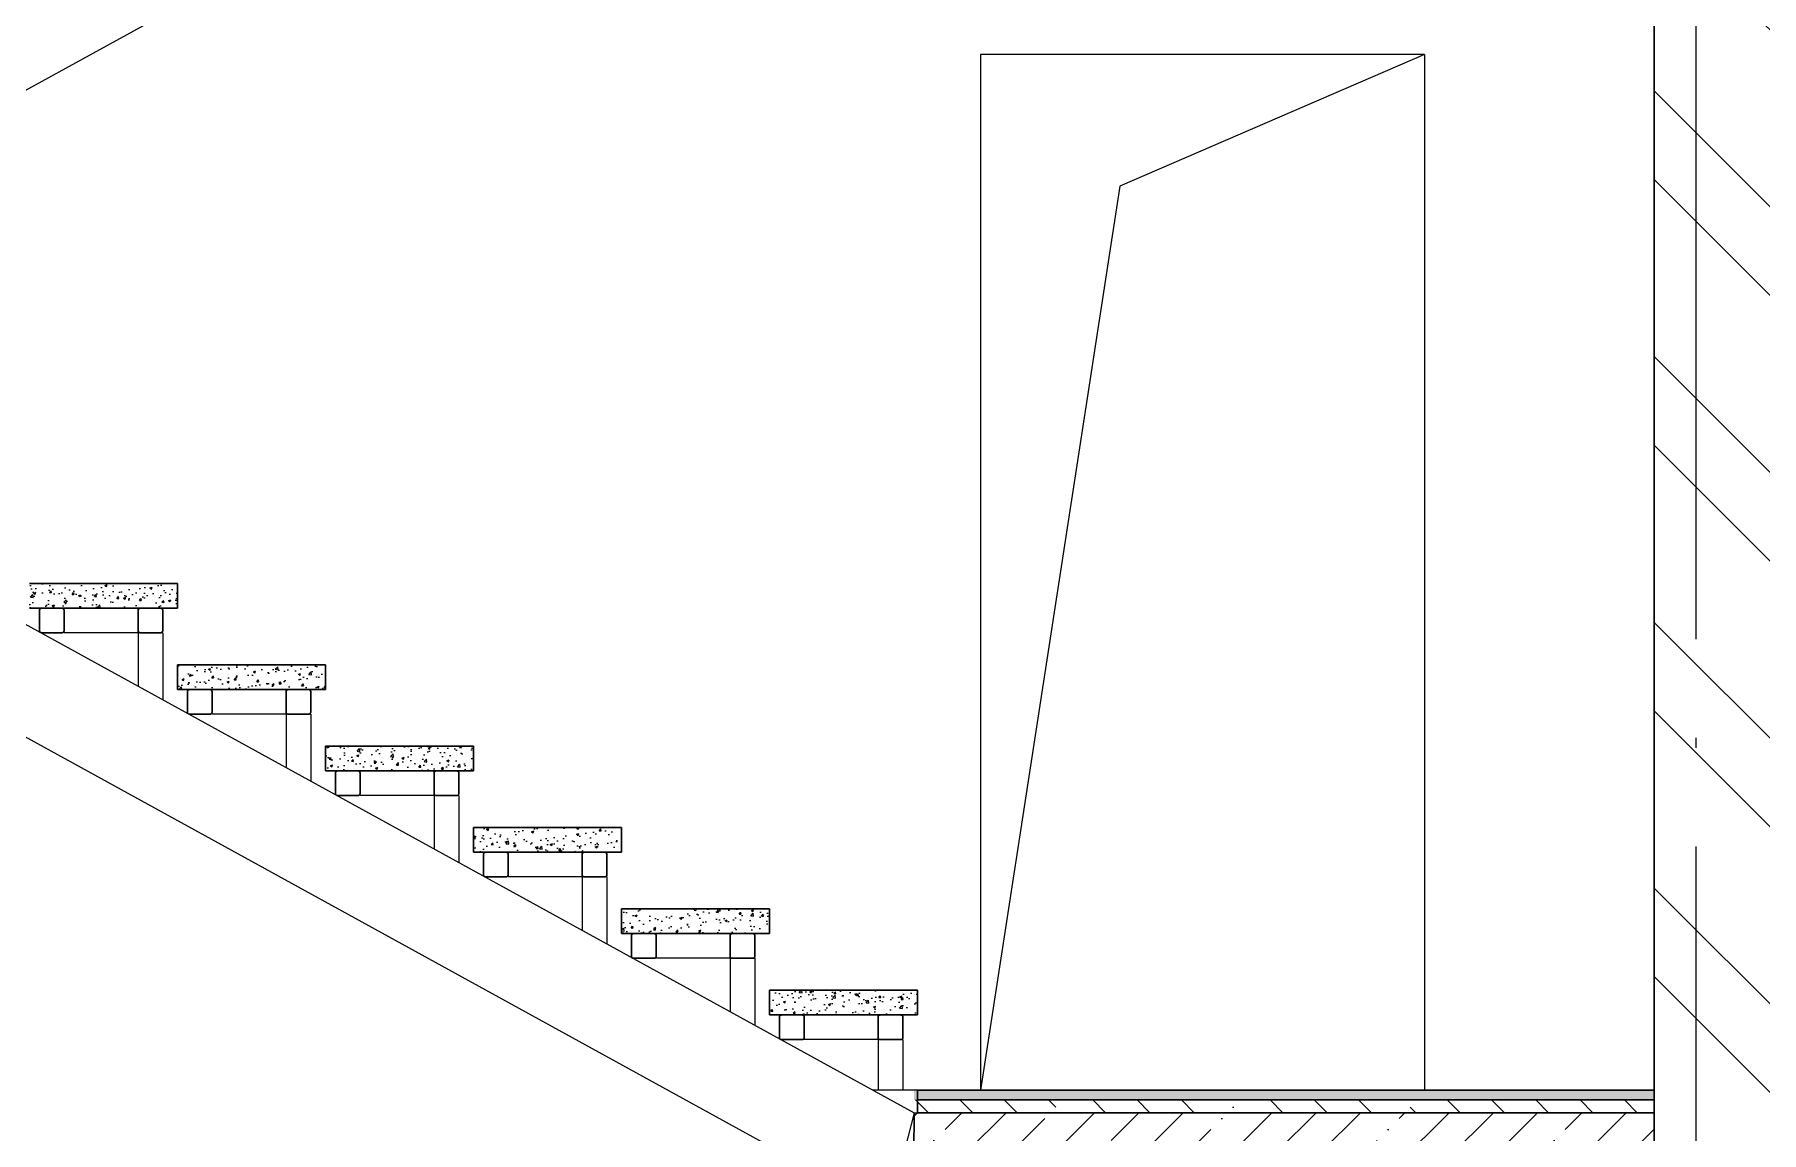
# Model space of a CAD drawing. Extents: x -965262 to 1142518, y -357520 to 71675.
# Drawn here: x -326924 to -323423, y -212957 to -210731 of the extents above; entities that cross this region are included whole.
import ezdxf

# ---------------------------------------------------------------- set-up
doc = ezdxf.new("R2010")
doc.units = 0
doc.header["$LTSCALE"] = 10
doc.linetypes.add('DOTE', pattern=[2.42, 2, -0.2, 0.02, -0.2])
doc.layers.get('0').update_dxf_attribs({"linetype": 'CONTINUOUS', "lineweight": 30})
doc.layers.add('DOTE', color=7, linetype='DOTE', lineweight=9)

msp = doc.modelspace()

# ---------------------------------------------------------------- hatches: boundary and pattern name
at = {"lineweight": 15}
h = msp.add_hatch(dxfattribs=at)
h.set_pattern_fill('ANSI32', color=4, scale=40, angle=90)
h.set_pattern_definition([(135, (-343532.66, -367864.93), (-269.4077, -269.4077), []), (135, (-343532.66, -367685.32), (-269.4077, -269.4077), [])])
h.paths.add_polyline_path([(-323241, -207471.2), (-323241, -205371.2), (-323641, -205371.2), (-323641, -206351.2), (-323491, -206351.2), (-323491, -206571.2), (-323641, -206571.2), (-323641, -207471.2)])
h.paths.add_polyline_path([(-323641, -216171.2), (-323241, -216171.2), (-323241, -209571.2), (-323641, -209571.2)])
h = msp.add_hatch(dxfattribs=at)
h.set_pattern_fill('AR-CONC', color=256, scale=0.25)
h.set_pattern_definition([(50, (-344732.66, -361479.06), (45.546167, -3.984771), [4.7625, -52.3875]), (355, (-344732.66, -361479.06), (-8.810855, 47.764211), [3.81, -41.910146]), (100.451445, (-344728.864, -361479.393), (36.735312, 43.779438), [4.047502, -44.522561]), (46.1842, (-344732.66, -361466.36), (67.76976, -10.510582), [7.14375, -78.58125]), (96.63556, (-344727.01, -361467.24), (59.351034, 61.85653), [6.071256, -66.783902]), (351.18415, (-344732.66, -361466.36), (59.351034, 61.85653), [5.714992, -62.864933]), (21, (-344726.31, -361469.536), (37.903598, -25.5663), [4.7625, -52.3875]), (326, (-344726.31, -361469.536), (15.450507, 46.046992), [3.81, -41.91]), (71.451445, (-344723.15, -361471.666), (53.354105, 20.480692), [4.047502, -44.522484]), (37.5, (-344732.66, -361479.061), (0.7721508, 21.1387597), [0, -41.402, 0, -42.545, 0, -42.06875]), (7.5, (-344732.66, -361479.06), (16.7049156, 25.0451437), [0, -24.257, 0, -40.4495, 0, -16.03375]), (327.5, (-344746.82, -361479.061), (33.8976488, -1.432186), [0, -15.875, 0, -49.53, 0, -65.7225]), (317.5, (-344753.17, -361479.06), (37.0322953, 6.356623), [0, -20.6375, 0, -32.893, 0, -46.6725])])
h.paths.add_polyline_path([(-326933.8, -211843.9), (-326633.8, -211843.9), (-326633.8, -211893.9), (-326663.8, -211893.9), (-326933.7, -211893.9), (-326933.8, -211889.9)])
h = msp.add_hatch(dxfattribs=at)
h.set_pattern_fill('AR-CONC', color=256, scale=0.25)
h.set_pattern_definition([(50, (-345032.66, -361644.06), (45.546167, -3.984771), [4.7625, -52.3875]), (355, (-345032.66, -361644.06), (-8.810855, 47.764211), [3.81, -41.910146]), (100.451445, (-345028.864, -361644.393), (36.735312, 43.779438), [4.047502, -44.522561]), (46.1842, (-345032.66, -361631.36), (67.76976, -10.510582), [7.14375, -78.58125]), (96.63556, (-345027.01, -361632.24), (59.351034, 61.85653), [6.071256, -66.783902]), (351.18415, (-345032.66, -361631.36), (59.351034, 61.85653), [5.714992, -62.864933]), (21, (-345026.31, -361634.536), (37.903598, -25.5663), [4.7625, -52.3875]), (326, (-345026.31, -361634.536), (15.450507, 46.046992), [3.81, -41.91]), (71.451445, (-345023.15, -361636.666), (53.354105, 20.480692), [4.047502, -44.522484]), (37.5, (-345032.66, -361644.061), (0.7721508, 21.1387597), [0, -41.402, 0, -42.545, 0, -42.06875]), (7.5, (-345032.66, -361644.06), (16.7049156, 25.0451437), [0, -24.257, 0, -40.4495, 0, -16.03375]), (327.5, (-345046.82, -361644.061), (33.8976488, -1.432186), [0, -15.875, 0, -49.53, 0, -65.7225]), (317.5, (-345053.17, -361644.06), (37.0322953, 6.356623), [0, -20.6375, 0, -32.893, 0, -46.6725])])
h.paths.add_polyline_path([(-326633.8, -212008.9), (-326333.8, -212008.9), (-326333.8, -212058.9), (-326363.8, -212058.9), (-326633.7, -212058.9), (-326633.8, -212054.9)])
h = msp.add_hatch(dxfattribs=at)
h.set_pattern_fill('AR-CONC', color=256, scale=0.25)
h.set_pattern_definition([(50, (-345332.66, -361809.06), (45.546167, -3.984771), [4.7625, -52.3875]), (355, (-345332.66, -361809.06), (-8.810855, 47.764211), [3.81, -41.910146]), (100.451445, (-345328.864, -361809.393), (36.735312, 43.779438), [4.047502, -44.522561]), (46.1842, (-345332.66, -361796.36), (67.76976, -10.510582), [7.14375, -78.58125]), (96.63556, (-345327.01, -361797.24), (59.351034, 61.85653), [6.071256, -66.783902]), (351.18415, (-345332.66, -361796.36), (59.351034, 61.85653), [5.714992, -62.864933]), (21, (-345326.31, -361799.536), (37.903598, -25.5663), [4.7625, -52.3875]), (326, (-345326.31, -361799.536), (15.450507, 46.046992), [3.81, -41.91]), (71.451445, (-345323.15, -361801.666), (53.354105, 20.480692), [4.047502, -44.522484]), (37.5, (-345332.66, -361809.061), (0.7721508, 21.1387597), [0, -41.402, 0, -42.545, 0, -42.06875]), (7.5, (-345332.66, -361809.06), (16.7049156, 25.0451437), [0, -24.257, 0, -40.4495, 0, -16.03375]), (327.5, (-345346.82, -361809.061), (33.8976488, -1.432186), [0, -15.875, 0, -49.53, 0, -65.7225]), (317.5, (-345353.17, -361809.06), (37.0322953, 6.356623), [0, -20.6375, 0, -32.893, 0, -46.6725])])
h.paths.add_polyline_path([(-326333.8, -212173.9), (-326033.8, -212173.9), (-326033.8, -212223.9), (-326063.8, -212223.9), (-326333.7, -212223.9), (-326333.8, -212219.9)])
h = msp.add_hatch(dxfattribs=at)
h.set_pattern_fill('AR-CONC', color=256, scale=0.25)
h.set_pattern_definition([(50, (-345632.66, -361974.06), (45.546167, -3.984771), [4.7625, -52.3875]), (355, (-345632.66, -361974.06), (-8.810855, 47.764211), [3.81, -41.910146]), (100.451445, (-345628.864, -361974.393), (36.735312, 43.779438), [4.047502, -44.522561]), (46.1842, (-345632.66, -361961.36), (67.76976, -10.510582), [7.14375, -78.58125]), (96.63556, (-345627.01, -361962.24), (59.351034, 61.85653), [6.071256, -66.783902]), (351.18415, (-345632.66, -361961.36), (59.351034, 61.85653), [5.714992, -62.864933]), (21, (-345626.31, -361964.536), (37.903598, -25.5663), [4.7625, -52.3875]), (326, (-345626.31, -361964.536), (15.450507, 46.046992), [3.81, -41.91]), (71.451445, (-345623.15, -361966.666), (53.354105, 20.480692), [4.047502, -44.522484]), (37.5, (-345632.66, -361974.061), (0.7721508, 21.1387597), [0, -41.402, 0, -42.545, 0, -42.06875]), (7.5, (-345632.66, -361974.06), (16.7049156, 25.0451437), [0, -24.257, 0, -40.4495, 0, -16.03375]), (327.5, (-345646.82, -361974.061), (33.8976488, -1.432186), [0, -15.875, 0, -49.53, 0, -65.7225]), (317.5, (-345653.17, -361974.06), (37.0322953, 6.356623), [0, -20.6375, 0, -32.893, 0, -46.6725])])
h.paths.add_polyline_path([(-326033.8, -212338.9), (-325733.8, -212338.9), (-325733.8, -212388.9), (-325763.8, -212388.9), (-326033.7, -212388.9), (-326033.8, -212384.9)])
h = msp.add_hatch(dxfattribs=at)
h.set_pattern_fill('AR-CONC', color=256, scale=0.25)
h.set_pattern_definition([(50, (-345932.66, -362139.06), (45.546167, -3.984771), [4.7625, -52.3875]), (355, (-345932.66, -362139.06), (-8.810855, 47.764211), [3.81, -41.910146]), (100.451445, (-345928.864, -362139.393), (36.735312, 43.779438), [4.047502, -44.522561]), (46.1842, (-345932.66, -362126.36), (67.76976, -10.510582), [7.14375, -78.58125]), (96.63556, (-345927.01, -362127.24), (59.351034, 61.85653), [6.071256, -66.783902]), (351.18415, (-345932.66, -362126.36), (59.351034, 61.85653), [5.714992, -62.864933]), (21, (-345926.31, -362129.536), (37.903598, -25.5663), [4.7625, -52.3875]), (326, (-345926.31, -362129.536), (15.450507, 46.046992), [3.81, -41.91]), (71.451445, (-345923.15, -362131.666), (53.354105, 20.480692), [4.047502, -44.522484]), (37.5, (-345932.66, -362139.061), (0.7721508, 21.1387597), [0, -41.402, 0, -42.545, 0, -42.06875]), (7.5, (-345932.66, -362139.06), (16.7049156, 25.0451437), [0, -24.257, 0, -40.4495, 0, -16.03375]), (327.5, (-345946.82, -362139.061), (33.8976488, -1.432186), [0, -15.875, 0, -49.53, 0, -65.7225]), (317.5, (-345953.17, -362139.06), (37.0322953, 6.356623), [0, -20.6375, 0, -32.893, 0, -46.6725])])
h.paths.add_polyline_path([(-325733.8, -212503.9), (-325433.8, -212503.9), (-325433.8, -212553.9), (-325463.8, -212553.9), (-325733.7, -212553.9), (-325733.8, -212549.9)])
h = msp.add_hatch(dxfattribs=at)
h.set_pattern_fill('AR-CONC', color=256, scale=0.25)
h.set_pattern_definition([(50, (-346232.66, -362304.06), (45.546167, -3.984771), [4.7625, -52.3875]), (355, (-346232.66, -362304.06), (-8.810855, 47.764211), [3.81, -41.910146]), (100.451445, (-346228.864, -362304.393), (36.735312, 43.779438), [4.047502, -44.522561]), (46.1842, (-346232.66, -362291.36), (67.76976, -10.510582), [7.14375, -78.58125]), (96.63556, (-346227.01, -362292.24), (59.351034, 61.85653), [6.071256, -66.783902]), (351.18415, (-346232.66, -362291.36), (59.351034, 61.85653), [5.714992, -62.864933]), (21, (-346226.31, -362294.536), (37.903598, -25.5663), [4.7625, -52.3875]), (326, (-346226.31, -362294.536), (15.450507, 46.046992), [3.81, -41.91]), (71.451445, (-346223.15, -362296.666), (53.354105, 20.480692), [4.047502, -44.522484]), (37.5, (-346232.66, -362304.061), (0.7721508, 21.1387597), [0, -41.402, 0, -42.545, 0, -42.06875]), (7.5, (-346232.66, -362304.06), (16.7049156, 25.0451437), [0, -24.257, 0, -40.4495, 0, -16.03375]), (327.5, (-346246.82, -362304.061), (33.8976488, -1.432186), [0, -15.875, 0, -49.53, 0, -65.7225]), (317.5, (-346253.17, -362304.06), (37.0322953, 6.356623), [0, -20.6375, 0, -32.893, 0, -46.6725])])
h.paths.add_polyline_path([(-325433.8, -212668.9), (-325133.8, -212668.9), (-325133.8, -212718.9), (-325163.8, -212718.9), (-325433.7, -212718.9), (-325433.8, -212714.9)])
h = msp.add_hatch(dxfattribs=at)
h.set_pattern_fill('AR-CONC', color=256, scale=0.25)
h.set_pattern_definition([(50, (-343532.66, -367456.344), (45.546167, -3.984771), [4.7625, -52.3875]), (355, (-343532.66, -367456.344), (-8.810855, 47.764211), [3.81, -41.910146]), (100.451445, (-343528.864, -367456.676), (36.735312, 43.779438), [4.047502, -44.522561]), (46.1842, (-343532.66, -367443.644), (67.76976, -10.510582), [7.14375, -78.58125]), (96.63556, (-343527.01, -367444.52), (59.351034, 61.85653), [6.071256, -66.783902]), (351.18415, (-343532.66, -367443.644), (59.351034, 61.85653), [5.714992, -62.864933]), (21, (-343526.31, -367446.82), (37.903598, -25.5662995), [4.7625, -52.3875]), (326, (-343526.31, -367446.82), (15.450507, 46.046992), [3.81, -41.91]), (71.451445, (-343523.15, -367448.95), (53.354105, 20.480692), [4.047502, -44.522484]), (37.5, (-343532.66, -367456.344), (0.7721508, 21.1387597), [0, -41.402, 0, -42.545, 0, -42.06875]), (7.5, (-343532.66, -367456.344), (16.7049156, 25.0451437), [0, -24.257, 0, -40.4495, 0, -16.03375]), (327.5, (-343546.82, -367456.344), (33.8976488, -1.432186), [0, -15.875, 0, -49.53, 0, -65.7225]), (317.5, (-343553.17, -367456.344), (37.0322953, 6.356623), [0, -20.6375, 0, -32.893, 0, -46.6725])])
h.paths.add_polyline_path([(-325141, -212871.2), (-325133.8, -212871.2), (-323641, -212871.2), (-323641, -212891.2), (-325141, -212891.2)])
h = msp.add_hatch(dxfattribs=at)
h.set_pattern_fill('ANSI35', color=256, scale=20, angle=90)
h.set_pattern_definition([(135, (-343532.66, -367456.34), (-89.80256, -89.80256), []), (135, (-343532.66, -367366.54), (-89.80256, -89.80256), [158.75, -31.75, 0, -31.75])])
h.paths.add_polyline_path([(-325141, -212891.2), (-323641, -212891.2), (-323641, -212917.2), (-325141, -212917.2)])
h = msp.add_hatch(dxfattribs=at)
h.set_pattern_fill('ANSI35', color=256, scale=20)
h.set_pattern_definition([(45, (-343532.66, -367456.34), (-89.80256, 89.80256), []), (45, (-343442.86, -367456.34), (-89.80256, 89.80256), [158.75, -31.75, 0, -31.75])])
h.paths.add_polyline_path([(-325141, -212921.2), (-325141, -212921.2), (-325141, -212917.2), (-323641, -212917.2), (-323641, -213032.2), (-323654.8, -212997.2), (-323676.7, -212997.2), (-323677.5, -212999.5, -0.538865), (-323683, -212999.5, 0.436348), (-323685.2, -212997.2), (-323705.7, -212997.2), (-323719.5, -213032.2), (-323743.6, -213032.2), (-323757.4, -212997.2), (-323779.3, -212997.2), (-323780.1, -212999.5, -0.538865), (-323785.6, -212999.5, 0.436348), (-323787.7, -212997.2), (-323808.2, -212997.2), (-323822, -213032.2), (-323846.1, -213032.2), (-323859.9, -212997.2), (-323881.8, -212997.2), (-323882.6, -212999.5, -0.538865), (-323888.1, -212999.5, 0.436348), (-323890.3, -212997.2), (-323910.8, -212997.2), (-323924.6, -213032.2), (-323948.7, -213032.2), (-323962.5, -212997.2), (-323984.4, -212997.2), (-323985.1, -212999.5, -0.538865), (-323990.6, -212999.5, 0.436348), (-323992.8, -212997.2), (-324013.3, -212997.2), (-324027.1, -213032.2), (-324051.2, -213032.2), (-324065, -212997.2), (-324086.9, -212997.2), (-324087.7, -212999.5, -0.538865), (-324093.2, -212999.5, 0.436348), (-324095.3, -212997.2), (-324115.9, -212997.2), (-324129.7, -213032.2), (-324153.7, -213032.2), (-324167.5, -212997.2), (-324189.4, -212997.2), (-324190.2, -212999.5, -0.538865), (-324195.7, -212999.5, 0.436348), (-324197.9, -212997.2), (-324218.4, -212997.2), (-324232.2, -213032.2), (-324256.3, -213032.2), (-324270.1, -212997.2), (-324292, -212997.2), (-324292.8, -212999.5, -0.538865), (-324298.2, -212999.5, 0.436348), (-324300.4, -212997.2), (-324320.9, -212997.2), (-324334.7, -213032.2), (-324358.8, -213032.2), (-324372.6, -212997.2), (-324394.5, -212997.2), (-324395.3, -212999.5, -0.538865), (-324400.8, -212999.5, 0.436348), (-324403, -212997.2), (-324423.5, -212997.2), (-324437.3, -213032.2), (-324461.3, -213032.2), (-324475.2, -212997.2), (-324497.1, -212997.2), (-324497.8, -212999.5, -0.538865), (-324503.3, -212999.5, 0.436348), (-324505.5, -212997.2), (-324526, -212997.2), (-324539.8, -213032.2), (-324563.9, -213032.2), (-324577.7, -212997.2), (-324599.6, -212997.2), (-324600.4, -212999.5, -0.538865), (-324605.9, -212999.5, 0.436348), (-324608, -212997.2), (-324628.6, -212997.2), (-324642.4, -213032.2), (-324666.4, -213032.2), (-324680.2, -212997.2), (-324702.1, -212997.2), (-324702.9, -212999.5, -0.538865), (-324708.4, -212999.5, 0.436348), (-324710.6, -212997.2), (-324731.1, -212997.2), (-324744.9, -213032.2), (-324769, -213032.2), (-324782.8, -212997.2), (-324804.7, -212997.2), (-324805.5, -212999.5, -0.538865), (-324810.9, -212999.5, 0.436348), (-324813.1, -212997.2), (-324833.6, -212997.2), (-324847.4, -213032.2), (-324871.5, -213032.2), (-324885.3, -212997.2), (-324907.2, -212997.2), (-324908, -212999.5, -0.538865), (-324913.5, -212999.5, 0.436348), (-324915.7, -212997.2), (-324936.2, -212997.2), (-324950, -213032.2), (-324974, -213032.2), (-324987.8, -212997.2), (-325009.8, -212997.2), (-325010.5, -212999.5, -0.538865), (-325016, -212999.5, 0.436348), (-325018.2, -212997.2), (-325038.7, -212997.2), (-325052.5, -213032.2), (-325076.6, -213032.2), (-325090.4, -212997.2), (-325112.3, -212997.2), (-325113.1, -212999.5, -0.538865), (-325118.6, -212999.5, 0.436348), (-325120.7, -212997.2), (-325141.2, -212997.2)])

# ---------------------------------------------------------------- linework, layer by layer
at = {"color": 4}
msp.add_line((-323641, -216171.2, -4711.1), (-323641, -209571.2, -4711.1), dxfattribs=at)
at = {"lineweight": 15, "extrusion": (1.83697e-16, 0, -1)}
msp.add_line((-325075.1, -209817.2, -3259.8), (-327863.8, -211350.9, -3259.8), dxfattribs=at)
at = {"lineweight": 15, "ltscale": 100, "extrusion": (0, -1, 0)}
for p, q in [((-325006, -210771.2, -4711.1), (-325006, -212871.2, -4711.1)), ((-324106, -210771.2, -4711.1), (-324106, -212871.2, -4711.1))]:
    msp.add_line(p, q, dxfattribs=at)
at = {"lineweight": 15, "extrusion": (-1.83697e-16, 0, -1)}
for p, q in [((-324106, -210771.2, -3259.8), (-325006, -210771.2, -3259.8)), ((-328133.7, -211271.2, -3259.8), (-325141, -212917.2, -3259.8)), ((-328192.4, -211467.2, -3259.8), (-325192.4, -213117.2, -3259.8))]:
    msp.add_line(p, q, dxfattribs=at)
at = {"lineweight": 15}
for p, q in [((-324106, -210771.2, -4711.1), (-324724, -211038.3, -4711.1)), ((-324724, -211038.3, -4711.1), (-325006, -212871.2, -4711.1)), ((-326863.8, -211943.8, -3259.8), (-326863.8, -211893.9, -3259.8)), ((-326713.8, -211943.8, -3259.8), (-326713.8, -211893.9, -3259.8)), ((-326713.8, -211943.8, -3259.8), (-326863.8, -211943.8, -3259.8)), ((-326713.8, -211943.8, -3259.8), (-326713.8, -212052.2, -3259.8)), ((-326663.8, -211943.8, -3259.8), (-326713.8, -211943.8, -3259.8)), ((-326663.8, -211943.8, -3259.8), (-326663.8, -212079.7, -3259.8)), ((-326563.8, -212108.8, -3259.8), (-326563.8, -212058.9, -3259.8)), ((-326413.8, -212108.8, -3259.8), (-326413.8, -212058.9, -3259.8)), ((-326413.8, -212108.8, -3259.8), (-326563.8, -212108.8, -3259.8)), ((-326413.8, -212108.8, -3259.8), (-326413.8, -212217.2, -3259.8)), ((-326363.8, -212108.8, -3259.8), (-326413.8, -212108.8, -3259.8)), ((-326363.8, -212108.8, -3259.8), (-326363.8, -212244.7, -3259.8)), ((-326263.8, -212273.8, -3259.8), (-326263.8, -212223.9, -3259.8)), ((-326113.8, -212273.8, -3259.8), (-326113.8, -212223.9, -3259.8)), ((-326113.8, -212273.8, -3259.8), (-326263.8, -212273.8, -3259.8)), ((-326113.8, -212273.8, -3259.8), (-326113.8, -212382.2, -3259.8)), ((-326063.8, -212273.8, -3259.8), (-326113.8, -212273.8, -3259.8)), ((-326063.8, -212273.8, -3259.8), (-326063.8, -212409.7, -3259.8)), ((-325963.8, -212438.8, -3259.8), (-325963.8, -212388.9, -3259.8)), ((-325813.8, -212438.8, -3259.8), (-325813.8, -212388.9, -3259.8)), ((-325813.8, -212438.8, -3259.8), (-325963.8, -212438.8, -3259.8)), ((-325813.8, -212438.8, -3259.8), (-325813.8, -212547.2, -3259.8)), ((-325763.8, -212438.8, -3259.8), (-325813.8, -212438.8, -3259.8)), ((-325763.8, -212438.8, -3259.8), (-325763.8, -212574.7, -3259.8)), ((-325663.8, -212603.8, -3259.8), (-325663.8, -212553.9, -3259.8)), ((-325513.8, -212603.8, -3259.8), (-325513.8, -212553.9, -3259.8)), ((-325513.8, -212603.8, -3259.8), (-325663.8, -212603.8, -3259.8)), ((-325513.8, -212603.8, -3259.8), (-325513.8, -212712.2, -3259.8)), ((-325463.8, -212603.8, -3259.8), (-325513.8, -212603.8, -3259.8)), ((-325463.8, -212603.8, -3259.8), (-325463.8, -212739.7, -3259.8)), ((-325363.8, -212768.8, -3259.8), (-325363.8, -212718.9, -3259.8)), ((-325213.8, -212768.8, -3259.8), (-325213.8, -212718.9, -3259.8)), ((-325213.8, -212768.8, -3259.8), (-325363.8, -212768.8, -3259.8)), ((-325213.8, -212768.8, -3259.8), (-325213.8, -212871.2, -3259.8)), ((-325163.8, -212768.8, -3259.8), (-325213.8, -212768.8, -3259.8)), ((-325163.8, -212768.8, -3259.8), (-325163.8, -212871.2, -3259.8)), ((-325133.8, -212871.2, -3259.8), (-325224.7, -212871.2, -3259.8)), ((-325133.8, -212871.2, -3259.8), (-325133.8, -212917.2, -3259.8)), ((-325141, -212917.2, -3259.8), (-323641, -212917.2, -4711.1))]:
    msp.add_line(p, q, dxfattribs=at)
for p, q in [((-326933.8, -211843.9, -3259.8), (-326633.8, -211843.9, -3259.8)), ((-326633.8, -211843.9, -3259.8), (-326633.8, -211893.9, -3259.8)), ((-326633.8, -211893.9, -3259.8), (-326933.8, -211893.9, -3259.8)), ((-326913.8, -211897.9, -3259.8), (-326913.8, -211939.9, -3259.8)), ((-326867.8, -211893.9, -3259.8), (-326909.8, -211893.9, -3259.8)), ((-326863.8, -211897.9, -3259.8), (-326863.8, -211939.9, -3259.8)), ((-326713.8, -211897.9, -3259.8), (-326713.8, -211939.9, -3259.8)), ((-326709.8, -211893.9, -3259.8), (-326667.8, -211893.9, -3259.8)), ((-326633.8, -211893.9, -3259.8), (-326663.8, -211893.9, -3259.8)), ((-326663.8, -211897.9, -3259.8), (-326663.8, -211939.9, -3259.8)), ((-326867.8, -211943.8, -3259.8), (-326909.8, -211943.8, -3259.8)), ((-326709.8, -211943.8, -3259.8), (-326667.8, -211943.8, -3259.8)), ((-326633.8, -212008.9, -3259.8), (-326633.8, -212058.9, -3259.8)), ((-326633.8, -212008.9, -3259.8), (-326333.8, -212008.9, -3259.8)), ((-326333.8, -212008.9, -3259.8), (-326333.8, -212058.9, -3259.8)), ((-326333.8, -212058.9, -3259.8), (-326633.8, -212058.9, -3259.8)), ((-326613.8, -212062.9, -3259.8), (-326613.8, -212104.9, -3259.8)), ((-326567.8, -212058.9, -3259.8), (-326609.8, -212058.9, -3259.8)), ((-326563.8, -212062.9, -3259.8), (-326563.8, -212104.9, -3259.8)), ((-326413.8, -212062.9, -3259.8), (-326413.8, -212104.9, -3259.8)), ((-326409.8, -212058.9, -3259.8), (-326367.8, -212058.9, -3259.8)), ((-326333.8, -212058.9, -3259.8), (-326363.8, -212058.9, -3259.8)), ((-326363.8, -212062.9, -3259.8), (-326363.8, -212104.9, -3259.8)), ((-326567.8, -212108.8, -3259.8), (-326609.8, -212108.8, -3259.8)), ((-326409.8, -212108.8, -3259.8), (-326367.8, -212108.8, -3259.8)), ((-326333.8, -212173.9, -3259.8), (-326333.8, -212223.9, -3259.8)), ((-326333.8, -212173.9, -3259.8), (-326033.8, -212173.9, -3259.8)), ((-326033.8, -212173.9, -3259.8), (-326033.8, -212223.9, -3259.8)), ((-326033.8, -212223.9, -3259.8), (-326333.8, -212223.9, -3259.8)), ((-326313.8, -212227.9, -3259.8), (-326313.8, -212269.9, -3259.8)), ((-326267.8, -212223.9, -3259.8), (-326309.8, -212223.9, -3259.8)), ((-326263.8, -212227.9, -3259.8), (-326263.8, -212269.9, -3259.8)), ((-326113.8, -212227.9, -3259.8), (-326113.8, -212269.9, -3259.8)), ((-326109.8, -212223.9, -3259.8), (-326067.8, -212223.9, -3259.8)), ((-326033.8, -212223.9, -3259.8), (-326063.8, -212223.9, -3259.8)), ((-326063.8, -212227.9, -3259.8), (-326063.8, -212269.9, -3259.8)), ((-326267.8, -212273.8, -3259.8), (-326309.8, -212273.8, -3259.8)), ((-326109.8, -212273.8, -3259.8), (-326067.8, -212273.8, -3259.8)), ((-326033.8, -212338.9, -3259.8), (-326033.8, -212388.9, -3259.8)), ((-326033.8, -212338.9, -3259.8), (-325733.8, -212338.9, -3259.8)), ((-325733.8, -212338.9, -3259.8), (-325733.8, -212388.9, -3259.8)), ((-325733.8, -212388.9, -3259.8), (-326033.8, -212388.9, -3259.8)), ((-326013.8, -212392.9, -3259.8), (-326013.8, -212434.9, -3259.8)), ((-325967.8, -212388.9, -3259.8), (-326009.8, -212388.9, -3259.8)), ((-325963.8, -212392.9, -3259.8), (-325963.8, -212434.9, -3259.8)), ((-325813.8, -212392.9, -3259.8), (-325813.8, -212434.9, -3259.8)), ((-325809.8, -212388.9, -3259.8), (-325767.8, -212388.9, -3259.8)), ((-325733.8, -212388.9, -3259.8), (-325763.8, -212388.9, -3259.8)), ((-325763.8, -212392.9, -3259.8), (-325763.8, -212434.9, -3259.8)), ((-325967.8, -212438.8, -3259.8), (-326009.8, -212438.8, -3259.8)), ((-325809.8, -212438.8, -3259.8), (-325767.8, -212438.8, -3259.8)), ((-325733.8, -212503.9, -3259.8), (-325733.8, -212553.9, -3259.8)), ((-325733.8, -212503.9, -3259.8), (-325433.8, -212503.9, -3259.8)), ((-325433.8, -212503.9, -3259.8), (-325433.8, -212553.9, -3259.8)), ((-325433.8, -212553.9, -3259.8), (-325733.8, -212553.9, -3259.8)), ((-325713.8, -212557.9, -3259.8), (-325713.8, -212599.9, -3259.8)), ((-325667.8, -212553.9, -3259.8), (-325709.8, -212553.9, -3259.8)), ((-325663.8, -212557.9, -3259.8), (-325663.8, -212599.9, -3259.8)), ((-325513.8, -212557.9, -3259.8), (-325513.8, -212599.9, -3259.8)), ((-325509.8, -212553.9, -3259.8), (-325467.8, -212553.9, -3259.8)), ((-325433.8, -212553.9, -3259.8), (-325463.8, -212553.9, -3259.8)), ((-325463.8, -212557.9, -3259.8), (-325463.8, -212599.9, -3259.8)), ((-325667.8, -212603.8, -3259.8), (-325709.8, -212603.8, -3259.8)), ((-325509.8, -212603.8, -3259.8), (-325467.8, -212603.8, -3259.8)), ((-325433.8, -212668.9, -3259.8), (-325433.8, -212718.9, -3259.8)), ((-325433.8, -212668.9, -3259.8), (-325133.8, -212668.9, -3259.8)), ((-325133.8, -212668.9, -3259.8), (-325133.8, -212718.9, -3259.8)), ((-325133.8, -212718.9, -3259.8), (-325433.8, -212718.9, -3259.8)), ((-325367.8, -212718.9, -3259.8), (-325409.8, -212718.9, -3259.8)), ((-325209.8, -212718.9, -3259.8), (-325167.8, -212718.9, -3259.8)), ((-325133.8, -212718.9, -3259.8), (-325163.8, -212718.9, -3259.8)), ((-325413.8, -212722.9, -3259.8), (-325413.8, -212764.9, -3259.8)), ((-325363.8, -212722.9, -3259.8), (-325363.8, -212764.9, -3259.8)), ((-325213.8, -212722.9, -3259.8), (-325213.8, -212764.9, -3259.8)), ((-325163.8, -212722.9, -3259.8), (-325163.8, -212764.9, -3259.8)), ((-325367.8, -212768.8, -3259.8), (-325409.8, -212768.8, -3259.8)), ((-325209.8, -212768.8, -3259.8), (-325167.8, -212768.8, -3259.8)), ((-325133.8, -212871.2, -3259.8), (-325133.8, -212917.2, -3259.8)), ((-325141.2, -212997.2, -3259.8), (-325141, -212917.2, -3259.8))]:
    msp.add_line(p, q)
at = {"extrusion": (-1.83697e-16, 0, -1)}
for p, q in [((-323641, -212871.2, -3259.8), (-325133.8, -212871.2, -3259.8)), ((-323641, -212891.2, -3259.8), (-325133.8, -212891.2, -3259.8)), ((-323641, -212917.2, -3259.8), (-325133.8, -212917.2, -3259.8))]:
    msp.add_line(p, q, dxfattribs=at)
at = {"lineweight": 15, "extrusion": (-3.37446e-32, 1.83697e-16, -1)}
msp.add_line((-325141, -212917.2, -3259.8), (-325192.4, -213117.2, -3259.8), dxfattribs=at)
for centre, start, end in [((-326909.8, -211897.9, -3259.8), 89.2569, 180), ((-326867.7, -211897.9, -3259.8), 0, 90.7431), ((-326709.8, -211897.9, -3259.8), 89.2569, 180), ((-326667.7, -211897.9, -3259.8), 0, 90.7431), ((-326909.8, -211939.9, -3259.8), 180, 270.7431), ((-326867.7, -211939.9, -3259.8), 269.2569, 0), ((-326709.8, -211939.9, -3259.8), 180, 270.7431), ((-326667.7, -211939.9, -3259.8), 269.2569, 0), ((-326609.8, -212062.9, -3259.8), 89.2569, 180), ((-326567.7, -212062.9, -3259.8), 0, 90.7431), ((-326409.8, -212062.9, -3259.8), 89.2569, 180), ((-326367.7, -212062.9, -3259.8), 0, 90.7431), ((-326609.8, -212104.9, -3259.8), 180, 270.7431), ((-326567.7, -212104.9, -3259.8), 269.2569, 0), ((-326409.8, -212104.9, -3259.8), 180, 270.7431), ((-326367.7, -212104.9, -3259.8), 269.2569, 0), ((-326309.8, -212227.9, -3259.8), 89.2569, 180), ((-326267.7, -212227.9, -3259.8), 0, 90.7431), ((-326109.8, -212227.9, -3259.8), 89.2569, 180), ((-326067.7, -212227.9, -3259.8), 0, 90.7431), ((-326309.8, -212269.9, -3259.8), 180, 270.7431), ((-326267.7, -212269.9, -3259.8), 269.2569, 0), ((-326109.8, -212269.9, -3259.8), 180, 270.7431), ((-326067.7, -212269.9, -3259.8), 269.2569, 0), ((-326009.8, -212392.9, -3259.8), 89.2569, 180), ((-325967.7, -212392.9, -3259.8), 0, 90.7431), ((-325809.8, -212392.9, -3259.8), 89.2569, 180), ((-325767.7, -212392.9, -3259.8), 0, 90.7431), ((-326009.8, -212434.9, -3259.8), 180, 270.7431), ((-325967.7, -212434.9, -3259.8), 269.2569, 0), ((-325809.8, -212434.9, -3259.8), 180, 270.7431), ((-325767.7, -212434.9, -3259.8), 269.2569, 0), ((-325709.8, -212557.9, -3259.8), 89.2569, 180), ((-325667.7, -212557.9, -3259.8), 0, 90.7431), ((-325509.8, -212557.9, -3259.8), 89.2569, 180), ((-325467.7, -212557.9, -3259.8), 0, 90.7431), ((-325709.8, -212599.9, -3259.8), 180, 270.7431), ((-325667.7, -212599.9, -3259.8), 269.2569, 0), ((-325509.8, -212599.9, -3259.8), 180, 270.7431), ((-325467.7, -212599.9, -3259.8), 269.2569, 0), ((-325409.8, -212722.9, -3259.8), 89.2569, 180), ((-325367.7, -212722.9, -3259.8), 0, 90.7431), ((-325209.8, -212722.9, -3259.8), 89.2569, 180), ((-325167.7, -212722.9, -3259.8), 0, 90.7431), ((-325409.8, -212764.9, -3259.8), 180, 270.7431), ((-325367.7, -212764.9, -3259.8), 269.2569, 0), ((-325209.8, -212764.9, -3259.8), 180, 270.7431), ((-325167.7, -212764.9, -3259.8), 269.2569, 0)]:
    msp.add_arc(centre, 3.95, start, end)
at = {"layer": 'DOTE', "ltscale": 100, "extrusion": (0, -1, 0)}
msp.add_line((-323556, -205116.9, -4711.1), (-323556, -218584.6, -4711.1), dxfattribs=at)

doc.saveas('drawing.dxf')
